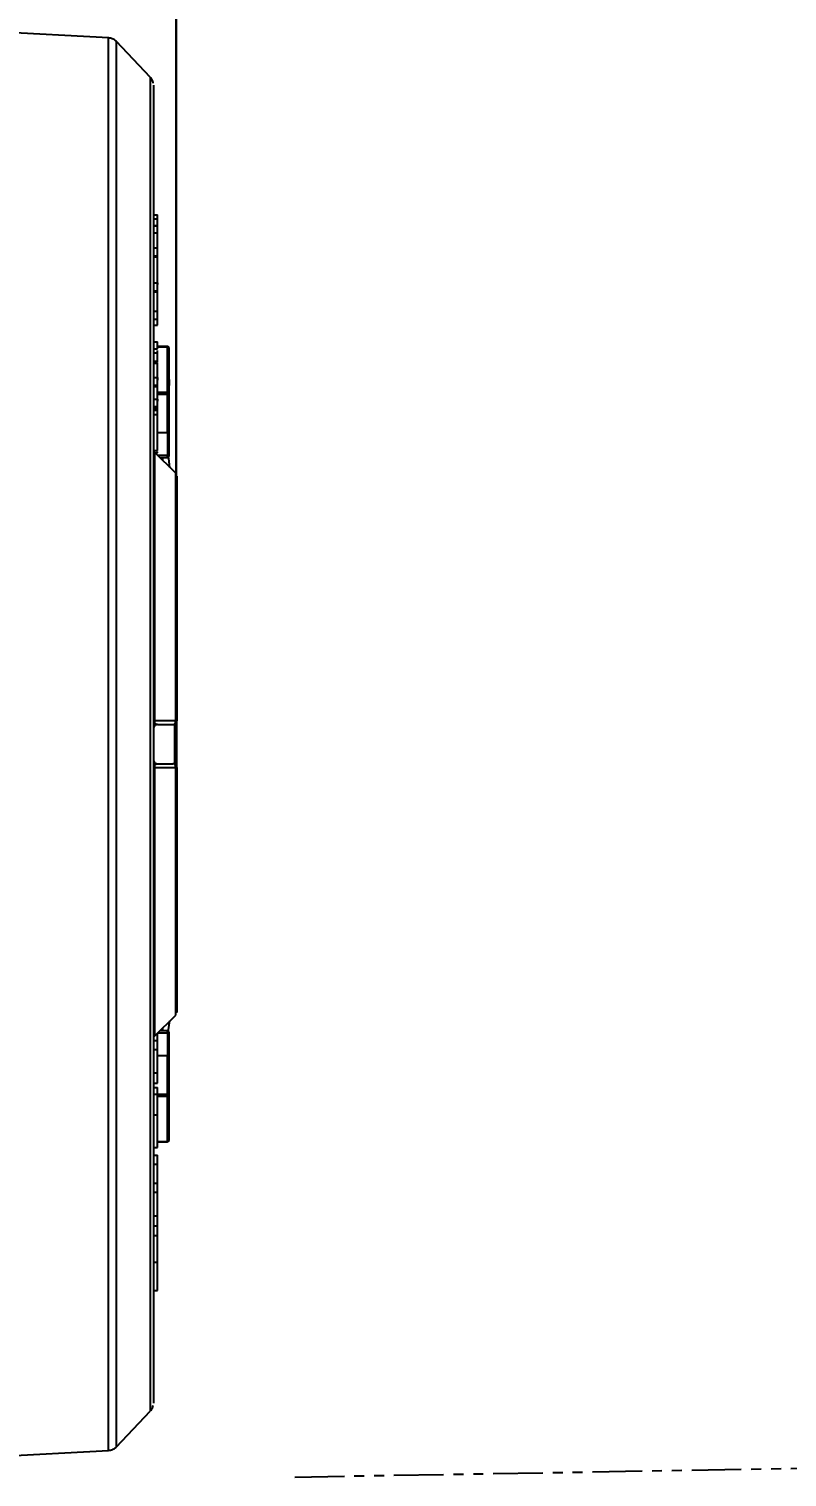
# Model space of a CAD drawing. Header units: millimetres. Extents: x 1890 to 4327, y 775 to 2498.
# Drawn here: x 3340 to 3437, y 1162.7 to 1347.9 of the extents above; entities that cross this region are included whole.
import ezdxf

# ---------------------------------------------------------------- set-up
doc = ezdxf.new("R2010")
doc.units = ezdxf.units.MM
doc.linetypes.add('PHANTOM', pattern=[12.7, 6.35, -1.27, 1.27, -1.27, 1.27, -1.27])
doc.layers.add('AM_5', color=3, linetype='Continuous', lineweight=25)
doc.styles.add('SLDTEXTSTYLE1', font='txt.shx', dxfattribs={"width": 0.7, "bigfont": 'gbcbig.shx'})
doc.dimstyles.new('SLDDIMSTYLE12$0', dxfattribs={"dimtxt": 12, "dimasz": 10, "dimexe": 0, "dimexo": 0.0625, "dimgap": 0.875, "dimtad": 1, "dimdec": 1, "dimlfac": 1.8, "dimrnd": 1e-09, "dimzin": 12, "dimdsep": 46, "dimtxsty": 'SLDTEXTSTYLE1', "dimcen": 0.09, "dimdle": 8.16, "dimclrd": 3, "dimclre": 3, "dimadec": 0, "dimazin": 3, "dimtfac": 1, "dimtdec": 1, "dimtofl": 0, "dimtmove": 0, "dimatfit": 3, "dimfxl": 0, "dimfrac": 2, "dimtolj": 1, "dimlwd": 5, "dimlwe": 5, "dimarcsym": 0})

# ---------------------------------------------------------------- blocks, each defined once
blk = doc.blocks.new('*D75')
at = {"layer": 'AM_5', "color": 3, "lineweight": 5, "transparency": 16777216}
blk.add_line((3186.89, 1370.51), (3186.89, 1479.13), dxfattribs=at)
at = {"layer": 'AM_5', "color": 3, "linetype": 'Continuous', "lineweight": 5, "transparency": 16777216}
for p, q in [((3196.89, 1479.13), (3348.89, 1479.13)), ((3358.89, 1288.79), (3358.89, 1479.13))]:
    blk.add_line(p, q, dxfattribs=at)
at = {"layer": 'AM_5', "color": 3, "transparency": 16777216}
for points in [[(3196.89, 1480.8), (3196.89, 1477.46), (3186.89, 1479.13)], [(3348.89, 1480.8), (3348.89, 1477.46), (3358.89, 1479.13)]]:
    blk.add_solid(points, dxfattribs=at)
at = {"layer": 'Defpoints', "color": 0, "transparency": 16777216}
for p in [(3358.89, 1479.13), (3186.89, 1370.45), (3358.89, 1288.72)]:
    blk.add_point(p, dxfattribs=at)
at = {"layer": 'AM_5', "color": 0, "transparency": 16777216, "insert": (3272.89, 1486), "char_height": 12, "attachment_point": 5, "style": 'SLDTEXTSTYLE1'}
blk.add_mtext('\\A1;172', dxfattribs=at)
blk = doc.blocks.new('*D68')
at = {"layer": 'AM_5', "color": 3, "lineweight": 5, "transparency": 16777216}
blk.add_line((3358.74, 1291.16), (3358.74, 1478.85), dxfattribs=at)
at = {"layer": 'AM_5', "color": 3, "linetype": 'Continuous', "lineweight": 5, "transparency": 16777216}
for p, q in [((3368.74, 1478.85), (3522.82, 1478.85)), ((3532.82, 1293.21), (3532.82, 1478.85))]:
    blk.add_line(p, q, dxfattribs=at)
at = {"layer": 'AM_5', "color": 3, "transparency": 16777216}
for points in [[(3368.74, 1480.52), (3368.74, 1477.19), (3358.74, 1478.85)], [(3522.82, 1480.52), (3522.82, 1477.19), (3532.82, 1478.85)]]:
    blk.add_solid(points, dxfattribs=at)
at = {"layer": 'Defpoints', "color": 0, "transparency": 16777216}
for p in [(3532.82, 1478.85), (3532.82, 1293.14), (3358.74, 1291.09)]:
    blk.add_point(p, dxfattribs=at)
at = {"layer": 'AM_5', "color": 0, "transparency": 16777216, "insert": (3445.78, 1485.73), "char_height": 12, "attachment_point": 5, "style": 'SLDTEXTSTYLE1'}
blk.add_mtext('\\A1;195', dxfattribs=at)

msp = doc.modelspace()

# ---------------------------------------------------------------- linework, layer by layer
at = {"color": 7, "linetype": 'Continuous', "lineweight": 25}
for p, q in [((3350.143, 1346.788), (3328.415, 1347.927)), ((3355.477, 1341.766), (3351.153, 1346.322)), ((3355.889, 1324.137), (3356.389, 1324.137)), ((3355.889, 1323.627), (3356.389, 1323.627)), ((3355.889, 1322.797), (3356.389, 1322.797)), ((3355.889, 1322.733), (3356.389, 1322.733)), ((3356.389, 1323.627), (3356.389, 1324.137)), ((3356.389, 1322.797), (3356.389, 1323.627)), ((3356.389, 1321.84), (3356.389, 1322.733)), ((3355.889, 1321.84), (3356.389, 1321.84)), ((3355.889, 1319.925), (3356.389, 1319.925)), ((3355.889, 1318.904), (3356.389, 1318.904)), ((3355.889, 1318.776), (3356.389, 1318.776)), ((3356.389, 1318.904), (3356.389, 1319.925)), ((3356.389, 1319.031), (3356.389, 1319.027)), ((3356.389, 1318.776), (3356.389, 1318.904)), ((3356.389, 1315.457), (3356.389, 1318.776)), ((3355.889, 1315.457), (3356.389, 1315.457)), ((3356.389, 1314.436), (3356.389, 1315.457)), ((3355.889, 1314.436), (3356.389, 1314.436)), ((3355.889, 1314.308), (3356.389, 1314.308)), ((3356.389, 1314.308), (3356.389, 1314.436)), ((3356.389, 1311.819), (3356.389, 1314.308)), ((3355.889, 1311.819), (3356.389, 1311.819)), ((3356.389, 1310.798), (3356.389, 1311.819)), ((3355.889, 1310.798), (3356.389, 1310.798)), ((3355.889, 1310.032), (3356.389, 1310.032)), ((3356.389, 1310.032), (3356.389, 1310.798)), ((3355.889, 1307.926), (3356.389, 1307.926)), ((3356.389, 1307.032), (3356.389, 1307.926)), ((3355.889, 1307.032), (3356.389, 1307.032)), ((3355.889, 1306.522), (3356.389, 1306.522)), ((3357.688, 1307.297), (3356.389, 1307.297)), ((3356.389, 1307.263), (3357.688, 1307.263)), ((3356.389, 1305.437), (3356.389, 1306.522)), ((3355.889, 1305.437), (3356.389, 1305.437)), ((3355.889, 1305.245), (3356.389, 1305.245)), ((3355.889, 1305.181), (3356.389, 1305.181)), ((3356.389, 1305.245), (3356.389, 1305.437)), ((3356.389, 1303.33), (3356.389, 1305.181)), ((3355.889, 1303.33), (3356.389, 1303.33)), ((3355.889, 1302.373), (3356.389, 1302.373)), ((3355.889, 1302.182), (3356.389, 1302.182)), ((3356.389, 1302.373), (3356.389, 1303.33)), ((3356.389, 1302.182), (3356.389, 1302.373)), ((3356.389, 1300.586), (3356.389, 1302.182)), ((3357.888, 1303.073), (3357.888, 1302.308)), ((3355.889, 1300.586), (3356.389, 1300.586)), ((3356.389, 1301.481), (3357.688, 1301.481)), ((3356.389, 1301.228), (3357.688, 1301.228)), ((3356.389, 1299.629), (3356.389, 1300.586)), ((3357.688, 1296.295), (3357.688, 1301.228)), ((3357.888, 1296.437), (3357.888, 1301.369)), ((3355.889, 1299.629), (3356.389, 1299.629)), ((3356.389, 1299.437), (3355.889, 1299.437)), ((3355.889, 1299.309), (3356.389, 1299.309)), ((3355.889, 1299.182), (3356.389, 1299.182)), ((3355.889, 1298.607), (3356.389, 1298.607)), ((3356.389, 1299.437), (3356.389, 1299.629)), ((3356.389, 1299.309), (3356.389, 1299.437)), ((3356.389, 1299.246), (3356.389, 1299.309)), ((3356.389, 1299.182), (3356.389, 1299.246)), ((3356.389, 1298.607), (3356.389, 1299.182)), ((3356.389, 1296.295), (3357.688, 1296.295)), ((3355.889, 1294.012), (3356.389, 1294.012)), ((3358.742, 1291.093), (3356.035, 1293.801)), ((3356.143, 1293.693), (3356.389, 1293.693)), ((3356.389, 1293.693), (3356.389, 1293.856)), ((3357.688, 1293.371), (3356.465, 1293.371)), ((3356.718, 1293.117), (3357.688, 1293.117)), ((3356.722, 1293.114), (3357.688, 1293.114)), ((3357.085, 1292.751), (3357.085, 1293.114)), ((3357.088, 1292.747), (3357.088, 1293.114)), ((3357.688, 1293.114), (3357.688, 1293.117)), ((3357.792, 1293.381), (3357.749, 1293.634)), ((3358.849, 1285.079), (3358.825, 1285.007)), ((3358.843, 1285.047), (3358.861, 1285.11)), ((3358.865, 1285.122), (3358.872, 1285.146)), ((3358.742, 1259.478), (3358.742, 1259.961)), ((3356.035, 1259.476), (3358.742, 1259.478)), ((3356.389, 1258.947), (3358.389, 1258.947)), ((3356.268, 1253.917), (3356.389, 1253.947)), ((3356.389, 1253.947), (3358.389, 1253.947)), ((3358.742, 1253.416), (3356.035, 1253.418)), ((3358.742, 1252.485), (3358.742, 1253.416)), ((3358.872, 1230.599), (3358.882, 1230.601)), ((3358.825, 1227.887), (3358.849, 1227.815)), ((3358.861, 1227.784), (3358.843, 1227.847)), ((3358.889, 1227.602), (3358.864, 1227.777)), ((3358.872, 1227.748), (3358.865, 1227.772)), ((3356.035, 1219.093), (3358.742, 1221.801)), ((3357.773, 1219.639), (3357.991, 1221.05)), ((3356.389, 1218.522), (3356.389, 1219.447)), ((3356.464, 1219.522), (3357.688, 1219.522)), ((3357.688, 1219.776), (3356.718, 1219.776)), ((3357.688, 1219.779), (3356.721, 1219.779)), ((3357.085, 1219.779), (3357.085, 1220.143)), ((3357.088, 1219.779), (3357.088, 1220.147)), ((3357.688, 1219.776), (3357.688, 1219.779)), ((3355.889, 1218.522), (3356.389, 1218.522)), ((3355.889, 1217.378), (3356.389, 1217.378)), ((3356.389, 1217.378), (3356.389, 1218.522)), ((3356.389, 1214.359), (3356.389, 1217.378)), ((3357.688, 1216.598), (3356.389, 1216.598)), ((3357.688, 1211.665), (3357.688, 1216.598)), ((3357.888, 1211.524), (3357.888, 1216.456)), ((3356.389, 1214.359), (3355.889, 1214.359)), ((3355.889, 1213.071), (3356.389, 1213.071)), ((3355.889, 1212.546), (3356.389, 1212.546)), ((3355.889, 1211.699), (3356.389, 1211.699)), ((3356.389, 1209.583), (3356.389, 1212.546)), ((3356.389, 1209.023), (3356.389, 1211.699)), ((3356.389, 1211.665), (3357.688, 1211.665)), ((3356.389, 1211.412), (3357.688, 1211.412)), ((3357.888, 1208.385), (3357.888, 1211.524)), ((3355.889, 1209.023), (3356.389, 1209.023)), ((3357.888, 1205.796), (3357.888, 1208.385)), ((3355.889, 1204.839), (3356.389, 1204.839)), ((3356.389, 1205.63), (3357.688, 1205.63)), ((3356.389, 1205.596), (3357.688, 1205.596)), ((3355.889, 1203.878), (3356.389, 1203.878)), ((3355.889, 1202.736), (3356.389, 1202.736)), ((3356.389, 1200.275), (3356.389, 1202.736)), ((3355.889, 1200.275), (3356.389, 1200.275)), ((3356.389, 1199.13), (3356.389, 1200.275)), ((3355.889, 1199.13), (3356.389, 1199.13)), ((3356.389, 1196.112), (3356.389, 1199.13)), ((3355.889, 1196.112), (3356.389, 1196.112)), ((3355.889, 1194.833), (3356.389, 1194.833)), ((3355.889, 1193.588), (3356.389, 1193.588)), ((3355.889, 1190.18), (3356.389, 1190.18)), ((3356.389, 1186.567), (3356.389, 1190.18)), ((3355.889, 1186.567), (3356.389, 1186.567)), ((3351.153, 1166.572), (3355.477, 1171.128)), ((3328.415, 1164.967), (3350.143, 1166.106))]:
    msp.add_line(p, q, dxfattribs=at)
at = {"color": 7, "linetype": 'PHANTOM', "lineweight": 25}
msp.add_line((3373.972, 1162.707), (3503.498, 1164.967), dxfattribs=at)
at = {"color": 7, "linetype": 'Continuous', "lineweight": 25, "flags": 128}
for points in [[(3350.143, 1166.106), (3350.143, 1166.115), (3350.143, 1166.367), (3350.143, 1166.969), (3350.143, 1167.917), (3350.143, 1169.209), (3350.143, 1170.839), (3350.143, 1172.802), (3350.143, 1175.088), (3350.143, 1177.69), (3350.144, 1180.598), (3350.144, 1183.799), (3350.144, 1187.283), (3350.144, 1191.034), (3350.144, 1195.039), (3350.144, 1199.283), (3350.144, 1203.748), (3350.144, 1208.417), (3350.144, 1213.273), (3350.144, 1218.296), (3350.144, 1223.467), (3350.144, 1228.766), (3350.144, 1234.172), (3350.144, 1239.665), (3350.144, 1245.223), (3350.144, 1250.824), (3350.144, 1256.447), (3350.144, 1262.07), (3350.144, 1267.671), (3350.144, 1273.229), (3350.144, 1278.722), (3350.144, 1284.128), (3350.144, 1289.427), (3350.144, 1294.598), (3350.144, 1299.621), (3350.144, 1304.477), (3350.144, 1309.146), (3350.144, 1313.611), (3350.144, 1317.854), (3350.144, 1321.86), (3350.144, 1325.611), (3350.144, 1329.095), (3350.144, 1332.296), (3350.143, 1335.204), (3350.143, 1337.806), (3350.143, 1340.092), (3350.143, 1342.055), (3350.143, 1343.685), (3350.143, 1344.977), (3350.143, 1345.925), (3350.143, 1346.527), (3350.143, 1346.779), (3350.143, 1346.788)], [(3351.153, 1166.572), (3351.153, 1166.583), (3351.153, 1166.856), (3351.153, 1167.489), (3351.153, 1168.48), (3351.153, 1169.825), (3351.153, 1171.519), (3351.153, 1173.555), (3351.153, 1175.925), (3351.153, 1178.619), (3351.153, 1181.626), (3351.153, 1184.934), (3351.153, 1188.53), (3351.153, 1192.4), (3351.153, 1196.527), (3351.153, 1200.896), (3351.153, 1205.488), (3351.153, 1210.285), (3351.153, 1215.269), (3351.153, 1220.418), (3351.153, 1225.712), (3351.153, 1231.129), (3351.153, 1236.649), (3351.153, 1242.248), (3351.153, 1247.905), (3351.153, 1253.596), (3351.153, 1259.298), (3351.153, 1264.989), (3351.153, 1270.646), (3351.153, 1276.245), (3351.153, 1281.765), (3351.153, 1287.182), (3351.153, 1292.476), (3351.153, 1297.625), (3351.153, 1302.608), (3351.153, 1307.406), (3351.153, 1311.998), (3351.153, 1316.367), (3351.153, 1320.494), (3351.153, 1324.364), (3351.153, 1327.96), (3351.153, 1331.268), (3351.153, 1334.275), (3351.153, 1336.969), (3351.153, 1339.339), (3351.153, 1341.375), (3351.153, 1343.069), (3351.153, 1344.414), (3351.153, 1345.405), (3351.153, 1346.038), (3351.153, 1346.311), (3351.153, 1346.322)], [(3355.477, 1341.766), (3355.477, 1341.758), (3355.477, 1341.505), (3355.477, 1340.893), (3355.477, 1339.926), (3355.477, 1338.608), (3355.477, 1336.943), (3355.477, 1334.94), (3355.477, 1332.606), (3355.477, 1329.952), (3355.477, 1326.988), (3355.477, 1323.728), (3355.477, 1320.184), (3355.477, 1316.372), (3355.477, 1312.307), (3355.477, 1308.008), (3355.477, 1303.491), (3355.477, 1298.777), (3355.477, 1293.884), (3355.477, 1288.833), (3355.477, 1283.647), (3355.477, 1278.345), (3355.477, 1272.952), (3355.477, 1267.489), (3355.477, 1261.98), (3355.477, 1256.447), (3355.477, 1250.914), (3355.477, 1245.405), (3355.477, 1239.942), (3355.477, 1234.549), (3355.477, 1229.247), (3355.477, 1224.061), (3355.477, 1219.01), (3355.477, 1214.117), (3355.477, 1209.403), (3355.477, 1204.886), (3355.477, 1200.586), (3355.477, 1196.522), (3355.477, 1192.71), (3355.477, 1189.166), (3355.477, 1185.905), (3355.477, 1182.942), (3355.477, 1180.288), (3355.477, 1177.954), (3355.477, 1175.951), (3355.477, 1174.286), (3355.477, 1172.968), (3355.477, 1172.001), (3355.477, 1171.389), (3355.477, 1171.136), (3355.477, 1171.128)], [(3357.688, 1307.263), (3357.688, 1307.279), (3357.688, 1307.291), (3357.688, 1307.296), (3357.688, 1307.297)], [(3357.688, 1301.481), (3357.688, 1302.319), (3357.688, 1303.128), (3357.688, 1303.905), (3357.688, 1304.649), (3357.688, 1305.359), (3357.688, 1306.032), (3357.688, 1306.667), (3357.688, 1307.263)], [(3357.688, 1301.481), (3357.727, 1301.479), (3357.765, 1301.473), (3357.8, 1301.462), (3357.83, 1301.449), (3357.855, 1301.432), (3357.873, 1301.412), (3357.885, 1301.391), (3357.888, 1301.369)], [(3357.688, 1301.228), (3357.688, 1301.254), (3357.688, 1301.284), (3357.688, 1301.316), (3357.688, 1301.35), (3357.688, 1301.385), (3357.688, 1301.419), (3357.688, 1301.451), (3357.688, 1301.481)], [(3357.688, 1296.295), (3357.688, 1295.998), (3357.688, 1295.668), (3357.688, 1295.312), (3357.688, 1294.937), (3357.688, 1294.548), (3357.688, 1294.153), (3357.688, 1293.758), (3357.688, 1293.371)], [(3356.035, 1293.801), (3356.035, 1293.719), (3356.035, 1293.277), (3356.035, 1292.453), (3356.035, 1291.258), (3356.035, 1289.703), (3356.035, 1287.805), (3356.035, 1285.583), (3356.035, 1283.059), (3356.035, 1280.261), (3356.035, 1277.217), (3356.035, 1273.958), (3356.035, 1270.518), (3356.035, 1266.933), (3356.035, 1263.239), (3356.035, 1259.476)], [(3357.688, 1293.176), (3357.688, 1293.196), (3357.688, 1293.218), (3357.688, 1293.241), (3357.688, 1293.266), (3357.688, 1293.292), (3357.688, 1293.319), (3357.688, 1293.345), (3357.688, 1293.371)], [(3357.688, 1293.117), (3357.688, 1293.119), (3357.688, 1293.122), (3357.688, 1293.127), (3357.688, 1293.134), (3357.688, 1293.142), (3357.688, 1293.152), (3357.688, 1293.163), (3357.688, 1293.176)], [(3357.992, 1291.844), (3357.853, 1292.984), (3357.825, 1293.168)], [(3358.742, 1259.961), (3358.742, 1262.943), (3358.742, 1266.341), (3358.742, 1269.639), (3358.742, 1272.803), (3358.742, 1275.799), (3358.742, 1278.598), (3358.742, 1281.172), (3358.742, 1283.493), (3358.742, 1285.539), (3358.742, 1287.288), (3358.742, 1288.723), (3358.742, 1289.828), (3358.742, 1290.594), (3358.742, 1291.011), (3358.742, 1291.093)], [(3358.6, 1258.994), (3358.6, 1256.447), (3358.6, 1253.899)], [(3356.035, 1253.418), (3356.035, 1249.655), (3356.035, 1245.961), (3356.035, 1242.376), (3356.035, 1238.936), (3356.035, 1235.677), (3356.035, 1232.633), (3356.035, 1229.835), (3356.035, 1227.311), (3356.035, 1225.089), (3356.035, 1223.19), (3356.035, 1221.636), (3356.035, 1220.441), (3356.035, 1219.617), (3356.035, 1219.175), (3356.035, 1219.093)], [(3358.742, 1221.801), (3358.742, 1221.883), (3358.742, 1222.3), (3358.742, 1223.066), (3358.742, 1224.171), (3358.742, 1225.606), (3358.742, 1227.355), (3358.742, 1229.401), (3358.742, 1231.722), (3358.742, 1234.296), (3358.742, 1237.095), (3358.742, 1240.091), (3358.742, 1243.255), (3358.742, 1246.553), (3358.742, 1249.951), (3358.742, 1252.485)], [(3357.688, 1219.717), (3357.688, 1219.73), (3357.688, 1219.741), (3357.688, 1219.751), (3357.688, 1219.759), (3357.688, 1219.766), (3357.688, 1219.771), (3357.688, 1219.774), (3357.688, 1219.776)], [(3357.688, 1219.522), (3357.688, 1219.548), (3357.688, 1219.574), (3357.688, 1219.601), (3357.688, 1219.627), (3357.688, 1219.652), (3357.688, 1219.675), (3357.688, 1219.697), (3357.688, 1219.717)], [(3357.688, 1219.522), (3357.688, 1219.135), (3357.688, 1218.74), (3357.688, 1218.345), (3357.688, 1217.956), (3357.688, 1217.581), (3357.688, 1217.225), (3357.688, 1216.896), (3357.688, 1216.598)], [(3357.688, 1211.412), (3357.688, 1211.442), (3357.688, 1211.474), (3357.688, 1211.508), (3357.688, 1211.543), (3357.688, 1211.577), (3357.688, 1211.609), (3357.688, 1211.639), (3357.688, 1211.665)], [(3357.688, 1211.412), (3357.727, 1211.414), (3357.765, 1211.42), (3357.8, 1211.431), (3357.83, 1211.445), (3357.855, 1211.462), (3357.873, 1211.481), (3357.885, 1211.502), (3357.888, 1211.524)], [(3357.688, 1205.63), (3357.688, 1206.226), (3357.688, 1206.861), (3357.688, 1207.534), (3357.688, 1208.244), (3357.688, 1208.988), (3357.688, 1209.765), (3357.688, 1210.574), (3357.688, 1211.412)], [(3357.688, 1205.655), (3357.688, 1205.633), (3357.688, 1205.615), (3357.688, 1205.603), (3357.688, 1205.597), (3357.688, 1205.596)], [(3357.688, 1205.596), (3357.688, 1205.597), (3357.688, 1205.602), (3357.688, 1205.614), (3357.688, 1205.63)]]:
    msp.add_lwpolyline(points, dxfattribs=at)
at = {"color": 7, "linetype": 'Continuous', "lineweight": 25}
for centre, radius, start, end in [((3357.704, 1307.078), 0.185, 5.85572, 94.84996), ((3357.713, 1301.405), 0.179, 261.95044, 348.57855), ((3357.713, 1296.472), 0.179, 261.95044, 348.57855), ((3357.735, 1293.144), 0.232, 48.45882, 101.56135), ((3357.688, 1293.317), 0.2, 269.98753, 359.98753), ((3357.688, 1293.314), 0.2, 270, 360), ((3356.389, 1258.447), 0.5, 89.99997, 180), ((3358.389, 1259.447), 0.5, 270, 360), ((3358.761, 1259.202), 0.277, 62.37638, 93.77215), ((3356.389, 1254.447), 0.5, 180, 270.00004), ((3358.389, 1253.447), 0.5, 360, 90), ((3358.761, 1253.692), 0.277, 266.22785, 297.62362), ((3357.688, 1219.579), 0.2, 360, 90), ((3357.688, 1219.576), 0.2, 0.01246, 90.01247), ((3357.735, 1219.749), 0.232, 258.43864, 311.54119), ((3357.713, 1216.421), 0.179, 11.42145, 98.04956), ((3357.713, 1211.488), 0.179, 11.42145, 98.04956), ((3357.704, 1205.815), 0.185, 265.15004, 354.14429)]:
    msp.add_arc(centre, radius, start, end, dxfattribs=at)
for points, knots in [([(3351.159, 1346.294), (3351.121, 1346.34), (3350.979, 1346.514), (3350.632, 1346.713), (3350.312, 1346.756), (3350.156, 1346.776)], [0, 0, 0, 0, 0.1560443, 0.589322, 1, 1, 1, 1]), ([(3355.86, 1341.011), (3355.826, 1341.151), (3355.764, 1341.404), (3355.596, 1341.603), (3355.522, 1341.692)], [0, 0, 0, 0, 0.5529909, 1, 1, 1, 1]), ([(3355.889, 1340.727), (3355.889, 1340.669), (3355.889, 1340.553), (3355.889, 1339.196), (3355.889, 1336.986), (3355.889, 1333.862), (3355.889, 1329.883), (3355.889, 1325.088), (3355.889, 1319.529), (3355.889, 1313.27), (3355.889, 1306.38), (3355.889, 1298.935), (3355.889, 1291.018), (3355.889, 1282.717), (3355.889, 1274.124), (3355.889, 1265.335), (3355.889, 1259.41), (3355.889, 1256.447)], [0, 0, 0, 0, 0.0663505, 0.1330398, 0.199729, 0.2664183, 0.3331075, 0.3997968, 0.466486, 0.5331753, 0.5998645, 0.6665538, 0.733243, 0.7999323, 0.8666215, 0.9333108, 1, 1, 1, 1]), ([(3356.389, 1319.925), (3356.389, 1320.187), (3356.389, 1320.643), (3356.389, 1321.194), (3356.389, 1321.512), (3356.389, 1321.653), (3356.389, 1321.724), (3356.389, 1321.784), (3356.389, 1321.821), (3356.389, 1321.84)], [0, 0, 0, 0, 0.4018451, 0.700925, 0.8501447, 0.9000038, 0.92545, 0.9625731, 1, 1, 1, 1]), ([(3356.389, 1315.329), (3356.389, 1315.785), (3356.389, 1316.622), (3356.389, 1317.444), (3356.389, 1317.819)], [0, 0, 0, 0, 0.5444227, 1, 1, 1, 1]), ([(3356.389, 1315.457), (3356.389, 1315.439), (3356.389, 1315.403), (3356.389, 1315.345), (3356.389, 1315.287), (3356.389, 1315.259), (3356.389, 1315.261), (3356.389, 1315.261)], [0, 0, 0, 0, 0.1133857, 0.2261004, 0.4521085, 0.9035522, 1, 1, 1, 1]), ([(3356.389, 1306.522), (3356.389, 1306.537), (3356.389, 1306.625), (3356.389, 1306.712), (3356.389, 1306.783)], [0, 0, 0, 0, 0.1741084, 1, 1, 1, 1]), ([(3357.873, 1307.151), (3357.871, 1307.161), (3357.868, 1307.182), (3357.853, 1307.211), (3357.832, 1307.237), (3357.807, 1307.259), (3357.779, 1307.276), (3357.748, 1307.288), (3357.718, 1307.296), (3357.698, 1307.296), (3357.688, 1307.297)], [0, 0, 0, 0, 0.1371732, 0.2714331, 0.4024836, 0.5300389, 0.6538238, 0.7735757, 0.8890458, 1, 1, 1, 1]), ([(3356.389, 1303.33), (3356.389, 1303.305), (3356.389, 1303.269), (3356.389, 1303.217), (3356.389, 1303.172), (3356.389, 1303.122), (3356.389, 1303.046), (3356.389, 1302.992), (3356.389, 1303.004), (3356.389, 1303.011)], [0, 0, 0, 0, 0.0628935, 0.0931861, 0.1255191, 0.1834586, 0.2508615, 0.5002621, 1, 1, 1, 1]), ([(3356.389, 1300.586), (3356.389, 1300.57), (3356.389, 1300.544), (3356.389, 1300.505), (3356.389, 1300.472), (3356.389, 1300.416), (3356.389, 1300.356), (3356.389, 1300.322), (3356.389, 1300.327), (3356.389, 1300.33)], [0, 0, 0, 0, 0.0518131, 0.0882956, 0.1299462, 0.1775457, 0.3534829, 0.7059159, 1, 1, 1, 1]), ([(3356.389, 1294.012), (3356.389, 1294.531), (3356.389, 1295.559), (3356.389, 1297.104), (3356.389, 1298.102), (3356.389, 1298.607)], [0, 0, 0, 0, 0.3347977, 0.6633059, 1, 1, 1, 1]), ([(3357.888, 1293.317), (3357.888, 1293.59), (3357.888, 1294.144), (3357.888, 1294.997), (3357.888, 1295.798), (3357.888, 1296.226), (3357.888, 1296.437)], [0, 0, 0, 0, 0.24558897, 0.5, 0.75441103, 1, 1, 1, 1]), ([(3358.889, 1290.74), (3358.889, 1290.695), (3358.889, 1290.605), (3358.889, 1289.862), (3358.889, 1288.427), (3358.889, 1285.88), (3358.889, 1282.337), (3358.889, 1278.611), (3358.889, 1275.073), (3358.889, 1271.3), (3358.889, 1267.389), (3358.889, 1263.437), (3358.889, 1260.765), (3358.889, 1259.447)], [0, 0, 0, 0, 0.07827687, 0.15871, 0.24116849, 0.36932909, 0.49988873, 0.58696496, 0.67333854, 0.75883145, 0.84127172, 0.92171409, 1, 1, 1, 1]), ([(3358.889, 1285.292), (3358.889, 1285.424), (3358.889, 1285.688), (3358.889, 1286.05), (3358.889, 1286.386), (3358.889, 1286.693), (3358.889, 1286.972), (3358.889, 1287.222), (3358.889, 1287.373), (3358.889, 1287.476), (3358.889, 1287.593), (3358.889, 1287.746), (3358.889, 1287.887), (3358.889, 1288.093), (3358.889, 1288.133), (3358.889, 1288.164)], [0, 0, 0, 0, 0.07144385, 0.14288374, 0.21431988, 0.28576303, 0.35720674, 0.42863778, 0.50005558, 0.50406448, 0.53604837, 0.6252562, 0.69323765, 0.75009307, 1, 1, 1, 1]), ([(3358.819, 1285.003), (3358.836, 1285.04), (3358.878, 1285.132), (3358.885, 1285.233), (3358.889, 1285.292)], [0, 0, 0, 0, 0.4097539, 1, 1, 1, 1]), ([(3358.889, 1285.292), (3358.889, 1285.244), (3358.889, 1285.194), (3358.872, 1285.146), (3358.871, 1285.143)], [0, 0, 0, 0, 0.946273, 1, 1, 1, 1]), ([(3358.889, 1253.449), (3358.889, 1254.448), (3358.889, 1256.702), (3358.889, 1260.224), (3358.889, 1263.946), (3358.889, 1267.563), (3358.889, 1271.021), (3358.889, 1274.276), (3358.889, 1277.271), (3358.889, 1279.997), (3358.889, 1281.527), (3358.889, 1282.292)], [0, 0, 0, 0, 0.0904762, 0.2041666, 0.3178571, 0.4315476, 0.5452381, 0.6589286, 0.772619, 0.8863095, 1, 1, 1, 1]), ([(3356.018, 1259.034), (3356.04, 1259.019), (3356.099, 1258.98), (3356.203, 1258.978), (3356.268, 1258.977)], [0, 0, 0, 0, 0.3808157, 1, 1, 1, 1]), ([(3356.389, 1258.947), (3356.348, 1258.952), (3356.269, 1258.963), (3356.173, 1259.041), (3356.106, 1259.14), (3356.066, 1259.232), (3356.043, 1259.328), (3356.034, 1259.412), (3356.035, 1259.455), (3356.035, 1259.476)], [0, 0, 0, 0, 0.28654563, 0.56106869, 0.68919014, 0.8054766, 0.90650496, 0.95317639, 1, 1, 1, 1]), ([(3358.389, 1258.947), (3358.435, 1258.954), (3358.508, 1258.966), (3358.593, 1259.034), (3358.651, 1259.105), (3358.695, 1259.189), (3358.737, 1259.313), (3358.74, 1259.412), (3358.742, 1259.478)], [0, 0, 0, 0, 0.238585, 0.3787456, 0.4999975, 0.6362115, 0.761415, 1, 1, 1, 1]), ([(3355.889, 1256.447), (3355.889, 1253.484), (3355.889, 1247.559), (3355.889, 1238.77), (3355.889, 1230.177), (3355.889, 1221.876), (3355.889, 1213.959), (3355.889, 1206.514), (3355.889, 1199.623), (3355.889, 1193.364), (3355.889, 1187.806), (3355.889, 1183.011), (3355.889, 1179.032), (3355.889, 1175.908), (3355.889, 1173.698), (3355.889, 1172.34), (3355.889, 1172.225), (3355.889, 1172.167)], [0, 0, 0, 0, 0.066684, 0.133368, 0.200052, 0.266736, 0.33342, 0.400104, 0.466788, 0.533472, 0.600156, 0.66684, 0.7335241, 0.8002081, 0.8668921, 0.9335761, 1, 1, 1, 1]), ([(3358.742, 1253.416), (3358.74, 1253.482), (3358.737, 1253.581), (3358.695, 1253.705), (3358.651, 1253.789), (3358.593, 1253.86), (3358.508, 1253.928), (3358.435, 1253.94), (3358.389, 1253.947)], [0, 0, 0, 0, 0.2385849, 0.3638389, 0.5000025, 0.6213043, 0.7614151, 1, 1, 1, 1]), ([(3356.268, 1253.917), (3356.203, 1253.916), (3356.099, 1253.914), (3356.04, 1253.875), (3356.018, 1253.86)], [0, 0, 0, 0, 0.6187385, 1, 1, 1, 1]), ([(3356.035, 1253.418), (3356.035, 1253.439), (3356.034, 1253.482), (3356.043, 1253.566), (3356.066, 1253.662), (3356.106, 1253.754), (3356.173, 1253.855), (3356.229, 1253.892), (3356.268, 1253.917)], [0, 0, 0, 0, 0.0657455, 0.1312299, 0.2728945, 0.435902, 0.6154442, 1, 1, 1, 1]), ([(3358.889, 1253.447), (3358.889, 1252.085), (3358.889, 1249.362), (3358.889, 1245.39), (3358.889, 1241.574), (3358.889, 1237.972), (3358.889, 1234.636), (3358.889, 1231.614), (3358.889, 1228.948), (3358.889, 1226.677), (3358.889, 1224.836), (3358.889, 1223.44), (3358.889, 1222.552), (3358.889, 1222.14), (3358.889, 1222.196), (3358.889, 1222.211)], [0, 0, 0, 0, 0.0808771, 0.1617542, 0.2426313, 0.3235084, 0.4043855, 0.4852626, 0.5661397, 0.6470168, 0.7278939, 0.808771, 0.8896481, 0.9705252, 1, 1, 1, 1]), ([(3358.889, 1230.602), (3358.889, 1231.367), (3358.889, 1232.897), (3358.889, 1235.623), (3358.889, 1238.618), (3358.889, 1241.873), (3358.889, 1245.331), (3358.889, 1248.95), (3358.889, 1251.609), (3358.889, 1253.052), (3358.889, 1253.238)], [0, 0, 0, 0, 0.1398935, 0.2797871, 0.4196806, 0.5595741, 0.6994677, 0.8393612, 0.9792547, 1, 1, 1, 1]), ([(3358.866, 1227.766), (3358.869, 1227.759), (3358.888, 1227.706), (3358.888, 1227.65), (3358.889, 1227.602)], [0, 0, 0, 0, 0.1486571, 1, 1, 1, 1]), ([(3358.889, 1224.783), (3358.889, 1224.778), (3358.889, 1224.763), (3358.889, 1225.248), (3358.889, 1226.147), (3358.889, 1227.117), (3358.889, 1227.602)], [0, 0, 0, 0, 0.1673104, 0.4448736, 0.7224368, 1, 1, 1, 1]), ([(3357.888, 1216.456), (3357.888, 1216.667), (3357.888, 1217.095), (3357.888, 1217.896), (3357.888, 1218.749), (3357.888, 1219.304), (3357.888, 1219.576)], [0, 0, 0, 0, 0.24558897, 0.5, 0.75441103, 1, 1, 1, 1]), ([(3356.389, 1213.071), (3356.389, 1213.158), (3356.389, 1213.332), (3356.389, 1213.635), (3356.389, 1214.031), (3356.389, 1214.228), (3356.389, 1214.359)], [0, 0, 0, 0, 0.1250401, 0.2502359, 0.4998742, 1, 1, 1, 1]), ([(3356.389, 1204.839), (3356.389, 1204.874), (3356.389, 1204.943), (3356.389, 1205.573), (3356.389, 1206.405), (3356.389, 1207.195), (3356.389, 1208.088), (3356.389, 1208.712), (3356.389, 1209.023)], [0, 0, 0, 0, 0.25015941, 0.49958066, 0.62466902, 0.74973011, 0.87480959, 1, 1, 1, 1]), ([(3356.389, 1202.736), (3356.389, 1202.831), (3356.389, 1202.95), (3356.389, 1203.227), (3356.389, 1203.47), (3356.389, 1203.715), (3356.389, 1203.878)], [0, 0, 0, 0, 0.5004596, 0.6283614, 0.7507034, 1, 1, 1, 1]), ([(3356.389, 1194.833), (3356.389, 1194.919), (3356.389, 1195.091), (3356.389, 1195.392), (3356.389, 1195.784), (3356.389, 1195.981), (3356.389, 1196.112)], [0, 0, 0, 0, 0.125077, 0.2502224, 0.4998872, 1, 1, 1, 1]), ([(3356.389, 1193.417), (3356.389, 1193.578), (3356.389, 1193.819), (3356.389, 1194.322), (3356.389, 1194.663), (3356.389, 1194.833)], [0, 0, 0, 0, 0.5005372, 0.7503463, 1, 1, 1, 1]), ([(3356.389, 1190.18), (3356.389, 1190.583), (3356.389, 1191.39), (3356.389, 1192.38), (3356.389, 1193.032), (3356.389, 1193.381), (3356.389, 1193.527), (3356.389, 1193.582), (3356.389, 1193.586), (3356.389, 1193.588)], [0, 0, 0, 0, 0.2503213, 0.4998014, 0.6247836, 0.7496745, 0.8746984, 0.9373467, 1, 1, 1, 1]), ([(3355.573, 1171.256), (3355.608, 1171.298), (3355.702, 1171.412), (3355.79, 1171.617), (3355.845, 1171.78), (3355.857, 1171.857), (3355.858, 1171.86)], [0, 0, 0, 0, 0.2393477, 0.6547521, 0.9846919, 1, 1, 1, 1]), ([(3350.147, 1166.131), (3350.229, 1166.13), (3350.473, 1166.126), (3350.821, 1166.295), (3351.087, 1166.481), (3351.18, 1166.608), (3351.195, 1166.628)], [0, 0, 0, 0, 0.20194111, 0.60715045, 0.93704978, 1, 1, 1, 1])]:
    msp.add_open_spline(points, degree=3, knots=knots, dxfattribs=at)
msp.add_open_spline([(3357.888, 1301.369), (3357.888, 1302.461), (3357.888, 1304.645), (3357.888, 1306.28), (3357.888, 1307.097)], degree=3, dxfattribs=at)

# ---------------------------------------------------------------- dimensions: what is measured, and where the dimension line sits
at = {"layer": 'AM_5'}
dim = msp.add_linear_dim(base=(3358.889, 1479.13), p1=(3186.889, 1370.447), p2=(3358.889, 1288.723), angle=360, dimstyle='SLDDIMSTYLE12$0', override={"dimlfac": 1, "dimpost": ''}, dxfattribs=at)
dim.commit()
dim.dimension.update_dxf_attribs({"geometry": '*D75', "text_midpoint": (3272.889, 1486.005)})
dim = msp.add_linear_dim(base=(3532.818, 1478.852), p1=(3358.742, 1291.093), p2=(3532.818, 1293.144), text='195', dimstyle='SLDDIMSTYLE12$0', override={"dimlfac": 1, "dimpost": ''}, dxfattribs=at)
dim.commit()
dim.dimension.update_dxf_attribs({"geometry": '*D68', "text_midpoint": (3445.78, 1485.727)})

doc.saveas('drawing.dxf')
